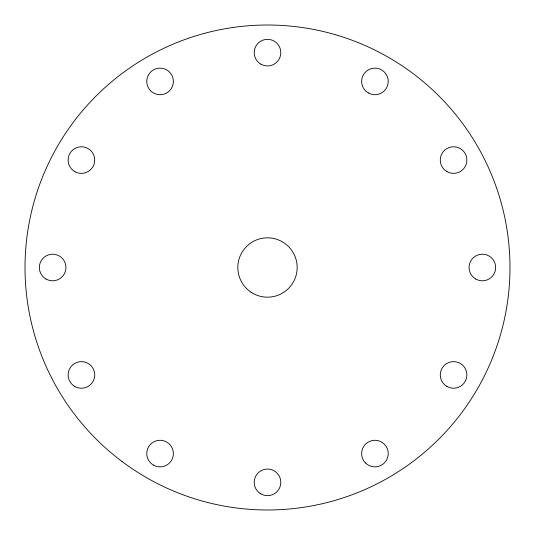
<?xml version="1.0" encoding="UTF-8"?>
<svg xmlns="http://www.w3.org/2000/svg" width="535" height="535" viewBox="0 0 535 535"><rect width="100%" height="100%" fill="white"/><g stroke="black" fill="none" stroke-linecap="round" stroke-linejoin="round"><path stroke-width="0.8" d="M260.853 493.879A13.301 13.301 0 0 0 280.801 482.363A13.301 13.301 0 0 0 260.853 470.84A13.301 13.301 0 0 0 260.853 493.879M122.04 461.511A242.489 242.489 0 0 0 508.25 296.47A242.489 242.489 0 0 0 172.21 44.519A242.489 242.489 0 0 0 122.04 461.511M251.049 292.197A29.672 29.672 0 0 0 297.112 269.399A29.672 29.672 0 0 0 254.339 240.91A29.672 29.672 0 0 0 251.049 292.197M365.525 462.982A13.301 13.301 0 0 0 387.781 457.017A13.301 13.301 0 0 0 371.491 440.726A13.301 13.301 0 0 0 365.525 462.982M446.926 386.451A13.301 13.301 0 0 0 466.874 374.928A13.301 13.301 0 0 0 446.926 363.412A13.301 13.301 0 0 0 446.926 386.451M475.709 279.016A13.301 13.301 0 0 0 495.664 267.5A13.301 13.301 0 0 0 475.709 255.984A13.301 13.301 0 0 0 475.709 279.016M446.926 171.588A13.301 13.301 0 0 0 466.874 160.072A13.301 13.301 0 0 0 446.926 148.549A13.301 13.301 0 0 0 446.926 171.588M368.281 92.943A13.301 13.301 0 0 0 388.229 81.427A13.301 13.301 0 0 0 368.281 69.904A13.301 13.301 0 0 0 368.281 92.943M260.853 64.16A13.301 13.301 0 0 0 280.801 52.637A13.301 13.301 0 0 0 260.853 41.121A13.301 13.301 0 0 0 260.853 64.16M150.663 90.83A13.301 13.301 0 0 0 172.919 84.864A13.301 13.301 0 0 0 156.628 68.574A13.301 13.301 0 0 0 150.663 90.83M74.773 171.588A13.301 13.301 0 0 0 94.728 160.072A13.301 13.301 0 0 0 74.773 148.549A13.301 13.301 0 0 0 74.773 171.588M45.99 279.016A13.301 13.301 0 0 0 65.939 267.5A13.301 13.301 0 0 0 45.99 255.984A13.301 13.301 0 0 0 45.99 279.016M74.773 386.451A13.301 13.301 0 0 0 94.728 374.928A13.301 13.301 0 0 0 74.773 363.412A13.301 13.301 0 0 0 74.773 386.451M153.418 465.096A13.301 13.301 0 0 0 173.373 453.573A13.301 13.301 0 0 0 153.418 442.057A13.301 13.301 0 0 0 153.418 465.096"/></g></svg>
